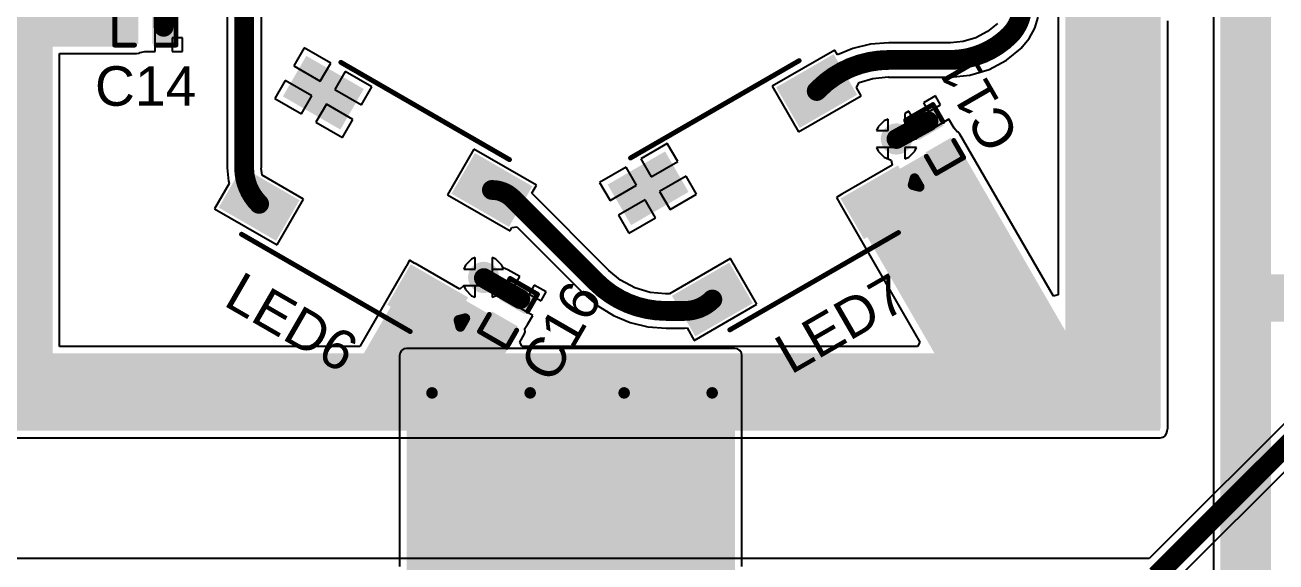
# Model space of a CAD drawing. Header units: millimetres. Extents: x -4.4 to 85, y -11.8 to 69.9.
# Drawn here: x 26.04 to 58.17, y 6.93 to 20.74 of the extents above; entities that cross this region are included whole.
import ezdxf

# ---------------------------------------------------------------- set-up
doc = ezdxf.new("R2010")
doc.units = ezdxf.units.MM
for name, color, linetype in [('BottomLayer', 5, 'Continuous'), ('BottomSolder', 6, 'Continuous'), ('TopLayer', 1, 'Continuous'), ('TopOverlay', 2, 'Continuous'), ('TopPaste', 8, 'Continuous'), ('TopSolder', 216, 'Continuous'), ('ViaHoleLayer', 16, 'Continuous')]:
    doc.layers.add(name, color=color, linetype=linetype)
doc.styles.add('Arial', font='', dxfattribs={"height": 0.2})
doc.styles.get('Arial').set_extended_font_data('Arial')

# ---------------------------------------------------------------- blocks, each defined once
blk = doc.blocks.new('WS2812B_XF02_W_30')
at = {"layer": 'TopLayer'}
for points in [[(-3.25, 2.15), (-1.75, 2.15), (-1.75, 1.15), (-3.25, 1.15)], [(3.25, 1.15), (1.75, 1.15), (1.75, 2.15), (3.25, 2.15)], [(-3.25, -1.15), (-1.75, -1.15), (-1.75, -2.15), (-3.25, -2.15)], [(1.75, -1.15), (3.25, -1.15), (3.25, -2.15), (1.75, -2.15)]]:
    blk.add_hatch(color=1, dxfattribs=at).paths.add_polyline_path(points)
at = {"layer": 'TopPaste'}
for points in [[(-3.25, 2.15), (-1.75, 2.15), (-1.75, 1.15), (-3.25, 1.15)], [(3.25, 1.15), (1.75, 1.15), (1.75, 2.15), (3.25, 2.15)], [(-3.25, -1.15), (-1.75, -1.15), (-1.75, -2.15), (-3.25, -2.15)], [(1.75, -1.15), (3.25, -1.15), (3.25, -2.15), (1.75, -2.15)]]:
    blk.add_hatch(color=8, dxfattribs=at).paths.add_polyline_path(points)
at = {"layer": 'TopSolder'}
for points in [[(-3.352, 2.252), (-1.648, 2.252), (-1.648, 1.048), (-3.352, 1.048)], [(3.352, 1.048), (1.648, 1.048), (1.648, 2.252), (3.352, 2.252)], [(-3.352, -1.048), (-1.648, -1.048), (-1.648, -2.252), (-3.352, -2.252)], [(1.648, -1.048), (3.352, -1.048), (3.352, -2.252), (1.648, -2.252)]]:
    blk.add_hatch(color=216, dxfattribs=at).paths.add_polyline_path(points)
at = {"layer": 'TopOverlay'}
for points, const_width in [([(2.5, 2.551), (-2.5, 2.551)], 0.127), ([(-3.429, 1.676), (-3.556, 1.803)], 0.254), ([(-3.556, 1.549), (-3.556, 1.803)], 0.254), ([(-3.429, 1.676), (-3.556, 1.549)], 0.254), ([(2.5, -2.551), (-2.5, -2.551)], 0.127)]:
    blk.add_lwpolyline(points, dxfattribs=dict(at, const_width=const_width))
for points, const_width in [([(-2.532, 2.551, 1), (-2.468, 2.551, 1)], 0.0635), ([(2.468, 2.551, 1), (2.532, 2.551, 1)], 0.0635), ([(-3.62, 1.803, 1), (-3.493, 1.803, 1)], 0.127), ([(-3.62, 1.803, 1), (-3.493, 1.803, 1)], 0.127), ([(-3.62, 1.549, 1), (-3.493, 1.549, 1)], 0.127), ([(-3.62, 1.549, 1), (-3.493, 1.549, 1)], 0.127), ([(-3.493, 1.676, 1), (-3.365, 1.676, 1)], 0.127), ([(-3.493, 1.676, 1), (-3.365, 1.676, 1)], 0.127), ([(-2.532, -2.551, 1), (-2.468, -2.551, 1)], 0.0635), ([(2.468, -2.551, 1), (2.532, -2.551, 1)], 0.0635)]:
    blk.add_lwpolyline(points, format="xyb", close=True, dxfattribs=dict(at, const_width=const_width))
blk = doc.blocks.new('WS2812B_XF02_W_31')
at = {"layer": 'TopLayer'}
for points in [[(-3.25, 2.15), (-1.75, 2.15), (-1.75, 1.15), (-3.25, 1.15)], [(3.25, 1.15), (1.75, 1.15), (1.75, 2.15), (3.25, 2.15)], [(-3.25, -1.15), (-1.75, -1.15), (-1.75, -2.15), (-3.25, -2.15)], [(1.75, -1.15), (3.25, -1.15), (3.25, -2.15), (1.75, -2.15)]]:
    blk.add_hatch(color=1, dxfattribs=at).paths.add_polyline_path(points)
at = {"layer": 'TopPaste'}
for points in [[(-3.25, 2.15), (-1.75, 2.15), (-1.75, 1.15), (-3.25, 1.15)], [(3.25, 1.15), (1.75, 1.15), (1.75, 2.15), (3.25, 2.15)], [(-3.25, -1.15), (-1.75, -1.15), (-1.75, -2.15), (-3.25, -2.15)], [(1.75, -1.15), (3.25, -1.15), (3.25, -2.15), (1.75, -2.15)]]:
    blk.add_hatch(color=8, dxfattribs=at).paths.add_polyline_path(points)
at = {"layer": 'TopSolder'}
for points in [[(-3.352, 2.252), (-1.648, 2.252), (-1.648, 1.048), (-3.352, 1.048)], [(3.352, 1.048), (1.648, 1.048), (1.648, 2.252), (3.352, 2.252)], [(-3.352, -1.048), (-1.648, -1.048), (-1.648, -2.252), (-3.352, -2.252)], [(1.648, -1.048), (3.352, -1.048), (3.352, -2.252), (1.648, -2.252)]]:
    blk.add_hatch(color=216, dxfattribs=at).paths.add_polyline_path(points)
at = {"layer": 'TopOverlay'}
for points, const_width in [([(2.5, 2.551), (-2.5, 2.551)], 0.127), ([(-3.556, 1.803), (-3.556, 1.549)], 0.254), ([(-3.429, 1.676), (-3.556, 1.803)], 0.254), ([(-3.429, 1.676), (-3.556, 1.549)], 0.254), ([(2.5, -2.551), (-2.5, -2.551)], 0.127)]:
    blk.add_lwpolyline(points, dxfattribs=dict(at, const_width=const_width))
for points, const_width in [([(-2.532, 2.551, 1), (-2.468, 2.551, 1)], 0.0635), ([(2.468, 2.551, 1), (2.532, 2.551, 1)], 0.0635), ([(-3.619, 1.803, 1), (-3.493, 1.803, 1)], 0.127), ([(-3.619, 1.803, 1), (-3.493, 1.803, 1)], 0.127), ([(-3.619, 1.549, 1), (-3.493, 1.549, 1)], 0.127), ([(-3.619, 1.549, 1), (-3.493, 1.549, 1)], 0.127), ([(-3.493, 1.676, 1), (-3.366, 1.676, 1)], 0.127), ([(-3.493, 1.676, 1), (-3.366, 1.676, 1)], 0.127), ([(-2.532, -2.551, 1), (-2.468, -2.551, 1)], 0.0635), ([(2.468, -2.551, 1), (2.532, -2.551, 1)], 0.0635)]:
    blk.add_lwpolyline(points, format="xyb", close=True, dxfattribs=dict(at, const_width=const_width))
blk = doc.blocks.new('C___0402_46')
at = {"layer": 'TopLayer'}
for points in [[(-0.699, -0.318), (-0.699, 0.318), (-0.241, 0.318), (-0.241, -0.318)], [(0.241, -0.318), (0.241, 0.318), (0.699, 0.318), (0.699, -0.318)]]:
    blk.add_hatch(color=1, dxfattribs=at).paths.add_polyline_path(points)
at = {"layer": 'TopPaste'}
for points in [[(-0.699, -0.318), (-0.699, 0.318), (-0.241, 0.318), (-0.241, -0.318)], [(0.241, -0.318), (0.241, 0.318), (0.699, 0.318), (0.699, -0.318)]]:
    blk.add_hatch(color=8, dxfattribs=at).paths.add_polyline_path(points)
at = {"layer": 'TopSolder'}
for points in [[(-0.758, -0.377), (-0.758, 0.377), (-0.181, 0.377), (-0.181, -0.377)], [(0.181, -0.377), (0.181, 0.377), (0.758, 0.377), (0.758, -0.377)]]:
    blk.add_hatch(color=216, dxfattribs=at).paths.add_polyline_path(points)
at = {"layer": 'TopOverlay', "const_width": 0.127}
for points in [[(-0.787, -0.406), (-0.787, 0.406)], [(-0.279, 0.406), (-0.787, 0.406)], [(0.787, 0.406), (0.279, 0.406)], [(0.787, -0.406), (0.787, 0.406)], [(-0.279, -0.406), (-0.787, -0.406)], [(0.787, -0.406), (0.279, -0.406)]]:
    blk.add_lwpolyline(points, dxfattribs=at)
at = {"layer": 'TopOverlay', "const_width": 0.0635}
for points in [[(-0.819, 0.406, 1), (-0.756, 0.406, 1)], [(-0.819, 0.406, 1), (-0.756, 0.406, 1)], [(-0.311, 0.406, 1), (-0.248, 0.406, 1)], [(0.248, 0.406, 1), (0.311, 0.406, 1)], [(0.756, 0.406, 1), (0.819, 0.406, 1)], [(0.756, 0.406, 1), (0.819, 0.406, 1)], [(-0.819, -0.406, 1), (-0.756, -0.406, 1)], [(-0.819, -0.406, 1), (-0.756, -0.406, 1)], [(-0.311, -0.406, 1), (-0.248, -0.406, 1)], [(0.248, -0.406, 1), (0.311, -0.406, 1)], [(0.756, -0.406, 1), (0.819, -0.406, 1)], [(0.756, -0.406, 1), (0.819, -0.406, 1)]]:
    blk.add_lwpolyline(points, format="xyb", close=True, dxfattribs=at)
blk = doc.blocks.new('C___0402_48')
at = {"layer": 'TopLayer'}
for points in [[(-0.699, -0.318), (-0.699, 0.318), (-0.241, 0.318), (-0.241, -0.318)], [(0.241, -0.318), (0.241, 0.318), (0.699, 0.318), (0.699, -0.318)]]:
    blk.add_hatch(color=1, dxfattribs=at).paths.add_polyline_path(points)
at = {"layer": 'TopPaste'}
for points in [[(-0.699, -0.318), (-0.699, 0.318), (-0.241, 0.318), (-0.241, -0.318)], [(0.241, -0.318), (0.241, 0.318), (0.699, 0.318), (0.699, -0.318)]]:
    blk.add_hatch(color=8, dxfattribs=at).paths.add_polyline_path(points)
at = {"layer": 'TopSolder'}
for points in [[(-0.758, -0.377), (-0.758, 0.377), (-0.181, 0.377), (-0.181, -0.377)], [(0.181, -0.377), (0.181, 0.377), (0.758, 0.377), (0.758, -0.377)]]:
    blk.add_hatch(color=216, dxfattribs=at).paths.add_polyline_path(points)
at = {"layer": 'TopOverlay', "const_width": 0.127}
for points in [[(-0.787, 0.406), (-0.787, -0.406)], [(-0.279, 0.406), (-0.787, 0.406)], [(0.787, 0.406), (0.279, 0.406)], [(0.787, 0.406), (0.787, -0.406)], [(-0.279, -0.406), (-0.787, -0.406)], [(0.787, -0.406), (0.279, -0.406)]]:
    blk.add_lwpolyline(points, dxfattribs=at)
at = {"layer": 'TopOverlay', "const_width": 0.0635}
for points in [[(-0.819, 0.406, 1), (-0.756, 0.406, 1)], [(-0.819, 0.406, 1), (-0.756, 0.406, 1)], [(-0.311, 0.406, 1), (-0.248, 0.406, 1)], [(0.248, 0.406, 1), (0.311, 0.406, 1)], [(0.756, 0.406, 1), (0.819, 0.406, 1)], [(0.756, 0.406, 1), (0.819, 0.406, 1)], [(-0.819, -0.406, 1), (-0.756, -0.406, 1)], [(-0.819, -0.406, 1), (-0.756, -0.406, 1)], [(-0.311, -0.406, 1), (-0.248, -0.406, 1)], [(0.248, -0.406, 1), (0.311, -0.406, 1)], [(0.756, -0.406, 1), (0.819, -0.406, 1)], [(0.756, -0.406, 1), (0.819, -0.406, 1)]]:
    blk.add_lwpolyline(points, format="xyb", close=True, dxfattribs=at)
blk = doc.blocks.new('C___0402_51')
at = {"layer": 'TopLayer'}
for points in [[(-0.699, -0.318), (-0.699, 0.317), (-0.241, 0.317), (-0.241, -0.318)], [(0.241, -0.318), (0.241, 0.317), (0.699, 0.317), (0.699, -0.318)]]:
    blk.add_hatch(color=1, dxfattribs=at).paths.add_polyline_path(points)
at = {"layer": 'TopPaste'}
for points in [[(-0.699, -0.318), (-0.699, 0.317), (-0.241, 0.317), (-0.241, -0.318)], [(0.241, -0.318), (0.241, 0.317), (0.699, 0.317), (0.699, -0.318)]]:
    blk.add_hatch(color=8, dxfattribs=at).paths.add_polyline_path(points)
at = {"layer": 'TopSolder'}
for points in [[(-0.758, -0.377), (-0.758, 0.377), (-0.181, 0.377), (-0.181, -0.377)], [(0.181, -0.377), (0.181, 0.377), (0.758, 0.377), (0.758, -0.377)]]:
    blk.add_hatch(color=216, dxfattribs=at).paths.add_polyline_path(points)
at = {"layer": 'TopOverlay', "const_width": 0.127}
for points in [[(-0.787, -0.406), (-0.787, 0.406)], [(-0.787, 0.406), (-0.279, 0.406)], [(0.279, 0.406), (0.787, 0.406)], [(0.787, -0.406), (0.787, 0.406)], [(-0.787, -0.406), (-0.279, -0.406)], [(0.279, -0.406), (0.787, -0.406)]]:
    blk.add_lwpolyline(points, dxfattribs=at)
at = {"layer": 'TopOverlay', "const_width": 0.0635}
for points in [[(-0.819, 0.406, 1), (-0.756, 0.406, 1)], [(-0.819, 0.406, 1), (-0.756, 0.406, 1)], [(-0.311, 0.406, 1), (-0.248, 0.406, 1)], [(0.248, 0.406, 1), (0.311, 0.406, 1)], [(0.756, 0.406, 1), (0.819, 0.406, 1)], [(0.756, 0.406, 1), (0.819, 0.406, 1)], [(-0.819, -0.406, 1), (-0.756, -0.406, 1)], [(-0.819, -0.406, 1), (-0.756, -0.406, 1)], [(-0.311, -0.406, 1), (-0.248, -0.406, 1)], [(0.248, -0.406, 1), (0.311, -0.406, 1)], [(0.756, -0.406, 1), (0.819, -0.406, 1)], [(0.756, -0.406, 1), (0.819, -0.406, 1)]]:
    blk.add_lwpolyline(points, format="xyb", close=True, dxfattribs=at)

msp = doc.modelspace()

# ---------------------------------------------------------------- hatches: boundary and pattern name
at = {"layer": 'BottomLayer'}
for points in [[(56.744, 1.537), (58.039, 1.537), (58.039, 26.289), (56.744, 26.289)], [(56.769, 13.106), (62.56, 13.106), (62.56, 14.326), (56.769, 14.326)], [(35.838, 5.137), (44.271, 5.137), (44.271, 12.243), (35.838, 12.243)]]:
    msp.add_hatch(color=5, dxfattribs=at).paths.add_polyline_path(points)
h = msp.add_hatch(color=5, dxfattribs=at)
edge = h.paths.add_edge_path()
edge.add_arc((48.422, 17.805), 0.3, 0, 360)
h = msp.add_hatch(color=5, dxfattribs=at)
edge = h.paths.add_edge_path()
edge.add_arc((37.82, 14.247), 0.3, 0, 360)
h = msp.add_hatch(color=5, dxfattribs=at)
edge = h.paths.add_edge_path()
edge.add_arc((36.492, 11.278), 0.3, 0, 360)
h = msp.add_hatch(color=5, dxfattribs=at)
edge = h.paths.add_edge_path()
edge.add_arc((39.014, 11.278), 0.3, 0, 360)
h = msp.add_hatch(color=5, dxfattribs=at)
edge = h.paths.add_edge_path()
edge.add_arc((41.427, 11.278), 0.3, 0, 360)
h = msp.add_hatch(color=5, dxfattribs=at)
edge = h.paths.add_edge_path()
edge.add_arc((43.688, 11.278), 0.3, 0, 360)
at = {"layer": 'BottomSolder'}
h = msp.add_hatch(color=6, dxfattribs=at)
edge = h.paths.add_edge_path()
edge.add_arc((48.422, 17.805), 0.402, 0, 360)
h = msp.add_hatch(color=6, dxfattribs=at)
edge = h.paths.add_edge_path()
edge.add_arc((37.82, 14.247), 0.402, 0, 360)
h = msp.add_hatch(color=6, dxfattribs=at)
edge = h.paths.add_edge_path()
edge.add_arc((36.492, 11.278), 0.402, 0, 360)
h = msp.add_hatch(color=6, dxfattribs=at)
edge = h.paths.add_edge_path()
edge.add_arc((39.014, 11.278), 0.402, 0, 360)
h = msp.add_hatch(color=6, dxfattribs=at)
edge = h.paths.add_edge_path()
edge.add_arc((41.427, 11.278), 0.402, 0, 360)
h = msp.add_hatch(color=6, dxfattribs=at)
edge = h.paths.add_edge_path()
edge.add_arc((43.688, 11.278), 0.402, 0, 360)
at = {"layer": 'TopLayer'}
for points in [[(24.106, 10.312), (26.746, 10.312), (26.746, 40.513), (24.106, 40.513)], [(52.759, 10.369), (55.21, 10.369), (55.21, 40.513), (52.759, 40.513)], [(24.206, 20.18), (28.901, 20.18), (28.901, 23.25), (24.206, 23.25)], [(53.161, 12.179), (49.894, 17.837), (47.123, 16.238), (50.39, 10.58)], [(37.354, 10.533), (38.705, 12.873), (35.982, 14.445), (34.631, 12.105)], [(55.194, 12.294), (24.155, 12.294), (24.155, 10.306), (55.194, 10.306)]]:
    msp.add_hatch(color=1, dxfattribs=at).paths.add_polyline_path(points)
h = msp.add_hatch(color=1, dxfattribs=at)
edge = h.paths.add_edge_path()
edge.add_arc((48.422, 17.805), 0.3, 0, 360)
h = msp.add_hatch(color=1, dxfattribs=at)
edge = h.paths.add_edge_path()
edge.add_arc((37.82, 14.247), 0.3, 0, 360)
h = msp.add_hatch(color=1, dxfattribs=at)
edge = h.paths.add_edge_path()
edge.add_arc((36.492, 11.278), 0.3, 0, 360)
h = msp.add_hatch(color=1, dxfattribs=at)
edge = h.paths.add_edge_path()
edge.add_arc((39.014, 11.278), 0.3, 0, 360)
h = msp.add_hatch(color=1, dxfattribs=at)
edge = h.paths.add_edge_path()
edge.add_arc((41.427, 11.278), 0.3, 0, 360)
h = msp.add_hatch(color=1, dxfattribs=at)
edge = h.paths.add_edge_path()
edge.add_arc((43.688, 11.278), 0.3, 0, 360)
at = {"layer": 'TopSolder'}
h = msp.add_hatch(color=216, dxfattribs=at)
edge = h.paths.add_edge_path()
edge.add_arc((48.422, 17.805), 0.402, 0, 360)
h = msp.add_hatch(color=216, dxfattribs=at)
edge = h.paths.add_edge_path()
edge.add_arc((37.82, 14.247), 0.402, 0, 360)
h = msp.add_hatch(color=216, dxfattribs=at)
edge = h.paths.add_edge_path()
edge.add_arc((36.492, 11.278), 0.402, 0, 360)
h = msp.add_hatch(color=216, dxfattribs=at)
edge = h.paths.add_edge_path()
edge.add_arc((39.014, 11.278), 0.402, 0, 360)
h = msp.add_hatch(color=216, dxfattribs=at)
edge = h.paths.add_edge_path()
edge.add_arc((41.427, 11.278), 0.402, 0, 360)
h = msp.add_hatch(color=216, dxfattribs=at)
edge = h.paths.add_edge_path()
edge.add_arc((43.688, 11.278), 0.402, 0, 360)
at = {"layer": 'ViaHoleLayer'}
h = msp.add_hatch(color=16, dxfattribs=at)
edge = h.paths.add_edge_path()
edge.add_arc((48.422, 17.805), 0.15, 0, 360)
h = msp.add_hatch(color=16, dxfattribs=at)
edge = h.paths.add_edge_path()
edge.add_arc((37.82, 14.247), 0.15, 0, 360)
h = msp.add_hatch(color=16, dxfattribs=at)
edge = h.paths.add_edge_path()
edge.add_arc((36.492, 11.278), 0.15, 0, 360)
h = msp.add_hatch(color=16, dxfattribs=at)
edge = h.paths.add_edge_path()
edge.add_arc((39.014, 11.278), 0.15, 0, 360)
h = msp.add_hatch(color=16, dxfattribs=at)
edge = h.paths.add_edge_path()
edge.add_arc((41.427, 11.278), 0.15, 0, 360)
h = msp.add_hatch(color=16, dxfattribs=at)
edge = h.paths.add_edge_path()
edge.add_arc((43.688, 11.278), 0.15, 0, 360)

# ---------------------------------------------------------------- linework, layer by layer
at = {"layer": 'BottomLayer'}
for p, q in [((56.562, 24.917), (56.562, 1.537)), ((48.206, 18.316), (48.108, 18.275)), ((48.206, 18.021), (48.206, 18.316)), ((48.736, 18.275), (48.638, 18.316)), ((48.638, 18.316), (48.638, 18.021)), ((47.953, 18.119), (47.912, 18.021)), ((47.912, 18.021), (48.206, 18.021)), ((48.108, 18.275), (47.953, 18.119)), ((48.638, 18.021), (48.933, 18.021)), ((48.892, 18.119), (48.736, 18.275)), ((48.933, 18.021), (48.892, 18.119)), ((48.206, 17.59), (47.912, 17.59)), ((47.912, 17.59), (47.953, 17.492)), ((47.953, 17.492), (48.108, 17.336)), ((48.206, 17.295), (48.206, 17.59)), ((48.933, 17.59), (48.638, 17.59)), ((48.638, 17.59), (48.638, 17.295)), ((48.736, 17.336), (48.892, 17.492)), ((48.892, 17.492), (48.933, 17.59)), ((48.108, 17.336), (48.206, 17.295)), ((48.638, 17.295), (48.736, 17.336)), ((37.35, 14.56), (37.31, 14.462)), ((37.31, 14.462), (37.604, 14.462)), ((37.506, 14.716), (37.35, 14.56)), ((37.604, 14.757), (37.506, 14.716)), ((37.604, 14.462), (37.604, 14.757)), ((38.134, 14.716), (38.036, 14.757)), ((38.036, 14.757), (38.036, 14.462)), ((38.036, 14.462), (38.33, 14.462)), ((38.289, 14.56), (38.134, 14.716)), ((38.33, 14.462), (38.289, 14.56)), ((37.604, 14.031), (37.31, 14.031)), ((37.31, 14.031), (37.35, 13.933)), ((37.35, 13.933), (37.506, 13.777)), ((37.604, 13.736), (37.604, 14.031)), ((38.33, 14.031), (38.036, 14.031)), ((38.036, 14.031), (38.036, 13.736)), ((38.134, 13.777), (38.289, 13.933)), ((38.289, 13.933), (38.33, 14.031)), ((37.506, 13.777), (37.604, 13.736)), ((38.036, 13.736), (38.134, 13.777)), ((35.671, 12.312), (35.657, 12.243)), ((35.657, 12.243), (35.657, 6.817)), ((35.71, 12.371), (35.671, 12.312)), ((35.769, 12.41), (35.71, 12.371)), ((35.838, 12.424), (35.769, 12.41)), ((44.271, 12.424), (35.838, 12.424)), ((44.34, 12.41), (44.271, 12.424)), ((44.399, 12.371), (44.34, 12.41)), ((44.438, 12.312), (44.399, 12.371)), ((44.452, 12.243), (44.438, 12.312)), ((44.452, 6.817), (44.452, 12.243))]:
    msp.add_line(p, q, dxfattribs=at)
at = {"layer": 'TopLayer'}
for p, q in [((52.577, 26.569), (52.577, 13.798)), ((31.227, 21.572), (31.227, 17.063)), ((32.108, 17.063), (32.108, 21.572)), ((51.973, 20.655), (52.06, 20.94)), ((29.383, 20.053), (29.383, 20.625)), ((29.383, 20.625), (29.599, 20.625)), ((29.599, 20.625), (29.599, 20.841)), ((50.763, 20.565), (50.463, 20.405)), ((51.014, 20.772), (50.763, 20.565)), ((51.833, 20.392), (51.973, 20.655)), ((55.391, 10.369), (55.391, 20.845)), ((30.082, 20.409), (29.815, 20.409)), ((29.815, 20.409), (29.815, 20.053)), ((30.082, 20.053), (30.082, 20.409)), ((48.225, 20.278), (47.758, 20.242)), ((49.8, 20.278), (48.225, 20.278)), ((48.225, 20.278), (48.225, 20.278)), ((49.814, 20.275), (49.8, 20.278)), ((50.138, 20.307), (49.814, 20.275)), ((50.463, 20.405), (50.138, 20.307)), ((51.651, 20.171), (51.833, 20.392)), ((26.927, 12.475), (26.927, 19.999)), ((26.927, 19.999), (28.901, 19.999)), ((28.901, 19.999), (28.97, 20.013)), ((28.97, 20.013), (28.999, 20.032)), ((28.999, 20.032), (29.117, 20.053)), ((29.117, 20.053), (29.117, 20.053)), ((29.117, 20.053), (29.383, 20.053)), ((29.815, 20.053), (30.082, 20.053)), ((33.208, 20.15), (32.939, 19.684)), ((33.891, 19.756), (33.208, 20.15)), ((46.837, 20.089), (45.23, 19.161)), ((46.907, 19.968), (46.837, 20.089)), ((47.303, 20.132), (46.907, 19.968)), ((47.758, 20.242), (47.303, 20.132)), ((51.252, 19.833), (51.648, 20.158)), ((51.645, 20.161), (51.651, 20.171)), ((51.648, 20.158), (51.645, 20.161)), ((32.939, 19.684), (33.622, 19.29)), ((33.622, 19.29), (33.891, 19.756)), ((50.8, 19.592), (51.252, 19.833)), ((32.723, 19.31), (32.454, 18.844)), ((33.406, 18.916), (32.723, 19.31)), ((34.265, 19.54), (33.996, 19.074)), ((34.947, 19.146), (34.265, 19.54)), ((47.464, 19.257), (47.814, 19.363)), ((47.814, 19.363), (48.205, 19.401)), ((48.205, 19.401), (48.225, 19.397)), ((48.225, 19.397), (49.8, 19.397)), ((49.8, 19.393), (50.31, 19.443)), ((49.8, 19.397), (49.8, 19.393)), ((50.31, 19.443), (50.8, 19.592)), ((33.996, 19.074), (34.678, 18.68)), ((34.678, 18.68), (34.947, 19.146)), ((45.23, 19.161), (45.908, 17.987)), ((47.392, 19.127), (47.464, 19.257)), ((47.515, 18.915), (47.392, 19.127)), ((32.454, 18.844), (33.137, 18.45)), ((33.137, 18.45), (33.406, 18.916)), ((33.78, 18.7), (33.511, 18.234)), ((34.462, 18.306), (33.78, 18.7)), ((45.908, 17.987), (47.515, 18.915)), ((49.422, 18.916), (49.114, 18.738)), ((49.114, 18.738), (49.247, 18.507)), ((49.247, 18.507), (49.555, 18.685)), ((49.555, 18.685), (49.422, 18.916)), ((66.794, 18.902), (54.917, 7.025)), ((48.206, 18.316), (48.108, 18.275)), ((48.206, 18.021), (48.206, 18.316)), ((48.74, 18.522), (48.638, 18.464)), ((48.638, 18.464), (48.638, 17.805)), ((48.981, 18.104), (48.74, 18.522)), ((55.41, 6.274), (67.545, 18.408)), ((33.511, 18.234), (34.193, 17.84)), ((34.193, 17.84), (34.462, 18.306)), ((47.953, 18.119), (47.912, 18.021)), ((47.912, 18.021), (48.206, 18.021)), ((48.108, 18.275), (47.953, 18.119)), ((49.168, 18.212), (48.981, 18.104)), ((49.276, 18.025), (49.168, 18.212)), ((49.771, 18.311), (49.276, 18.025)), ((49.904, 18.08), (49.771, 18.311)), ((49.984, 17.991), (49.904, 18.08)), ((49.904, 18.08), (49.904, 18.08)), ((42.535, 17.693), (41.853, 17.299)), ((42.804, 17.227), (42.535, 17.693)), ((48.638, 17.805), (48.422, 17.805)), ((48.422, 17.805), (48.422, 17.59)), ((50.004, 17.981), (49.984, 17.991)), ((50.051, 17.928), (50.004, 17.981)), ((52.455, 13.765), (50.051, 17.928)), ((37.566, 17.546), (36.889, 16.372)), ((39.173, 16.618), (37.566, 17.546)), ((48.422, 17.59), (47.912, 17.59)), ((47.912, 17.59), (47.953, 17.492)), ((47.953, 17.492), (48.108, 17.336)), ((31.227, 17.063), (31.227, 17.063)), ((31.227, 17.063), (31.261, 16.722)), ((32.106, 17.053), (32.108, 17.063)), ((32.129, 16.875), (32.106, 17.053)), ((41.479, 17.083), (40.796, 16.689)), ((41.748, 16.617), (41.479, 17.083)), ((41.853, 17.299), (42.122, 16.833)), ((42.122, 16.833), (42.804, 17.227)), ((48.313, 17.134), (47.033, 16.395)), ((48.108, 17.336), (48.283, 17.263)), ((48.283, 17.263), (48.313, 17.134)), ((31.261, 16.722), (31.28, 16.658)), ((33.193, 16.26), (32.129, 16.875)), ((43.02, 16.853), (42.338, 16.459)), ((43.289, 16.387), (43.02, 16.853)), ((31.28, 16.658), (30.909, 16.014)), ((39.052, 16.409), (39.173, 16.618)), ((41.021, 14.44), (39.052, 16.409)), ((40.796, 16.689), (41.065, 16.223)), ((41.065, 16.223), (41.748, 16.617)), ((42.338, 16.459), (42.607, 15.993)), ((47.033, 16.395), (47.019, 16.383)), ((32.515, 15.086), (33.193, 16.26)), ((36.889, 16.372), (38.496, 15.444)), ((41.964, 16.243), (41.281, 15.849)), ((42.233, 15.777), (41.964, 16.243)), ((42.607, 15.993), (43.289, 16.387)), ((47.019, 16.383), (46.88, 16.303)), ((46.88, 16.303), (46.961, 16.164)), ((46.961, 16.164), (46.966, 16.147)), ((46.966, 16.147), (49.023, 12.585)), ((30.909, 16.014), (32.515, 15.086)), ((41.281, 15.849), (41.55, 15.383)), ((41.55, 15.383), (42.233, 15.777)), ((38.496, 15.444), (38.545, 15.529)), ((38.545, 15.529), (38.67, 15.546)), ((38.67, 15.546), (40.399, 13.817)), ((35.825, 14.536), (34.635, 12.475)), ((35.836, 14.549), (35.825, 14.536)), ((35.916, 14.688), (35.836, 14.549)), ((36.055, 14.608), (35.916, 14.688)), ((36.072, 14.602), (36.055, 14.608)), ((37.207, 13.947), (36.072, 14.602)), ((36.072, 14.602), (36.072, 14.602)), ((37.35, 14.56), (37.31, 14.462)), ((37.31, 14.462), (37.604, 14.462)), ((37.506, 14.716), (37.35, 14.56)), ((37.604, 14.757), (37.506, 14.716)), ((37.604, 14.462), (37.604, 14.757)), ((38.134, 14.716), (38.036, 14.757)), ((38.036, 14.757), (38.036, 14.247)), ((38.289, 14.56), (38.134, 14.716)), ((38.318, 14.492), (38.289, 14.56)), ((38.437, 14.445), (38.318, 14.492)), ((44.157, 14.731), (42.589, 13.825)), ((44.835, 13.557), (44.157, 14.731)), ((38.036, 14.247), (37.82, 14.247)), ((37.82, 14.247), (37.82, 14.031)), ((38.745, 14.267), (38.437, 14.445)), ((38.437, 14.445), (38.437, 14.445)), ((38.504, 13.849), (38.745, 14.267)), ((41.032, 14.423), (41.021, 14.44)), ((41.336, 14.174), (41.032, 14.423)), ((41.7, 13.979), (41.336, 14.174)), ((37.302, 14.031), (37.207, 13.947)), ((37.82, 14.031), (37.302, 14.031)), ((38.691, 13.741), (38.504, 13.849)), ((39.119, 14.051), (38.985, 13.82)), ((38.985, 13.82), (39.293, 13.643)), ((39.427, 13.874), (39.119, 14.051)), ((39.293, 13.643), (39.427, 13.874)), ((40.399, 13.817), (40.398, 13.817)), ((42.095, 13.86), (41.7, 13.979)), ((42.486, 13.821), (42.095, 13.86)), ((42.506, 13.825), (42.486, 13.821)), ((42.589, 13.825), (42.506, 13.825)), ((38.583, 13.554), (38.691, 13.741)), ((39.078, 13.269), (38.583, 13.554)), ((40.398, 13.817), (40.754, 13.513)), ((40.754, 13.513), (41.153, 13.269)), ((43.228, 12.629), (44.835, 13.557)), ((52.577, 13.798), (52.455, 13.765)), ((38.944, 13.038), (39.078, 13.269)), ((41.153, 13.269), (41.585, 13.09)), ((38.875, 12.931), (38.944, 13.038)), ((38.88, 12.92), (38.875, 12.931)), ((38.885, 12.849), (38.88, 12.92)), ((41.585, 13.09), (42.04, 12.98)), ((42.04, 12.98), (42.506, 12.944)), ((42.506, 12.944), (42.506, 12.944)), ((42.506, 12.944), (42.98, 12.944)), ((42.98, 12.941), (43.043, 12.949)), ((42.98, 12.944), (42.98, 12.941)), ((43.043, 12.949), (43.228, 12.629)), ((38.749, 12.585), (38.862, 12.782)), ((38.812, 12.475), (38.749, 12.585)), ((38.862, 12.782), (38.885, 12.849)), ((49.023, 12.585), (48.959, 12.475)), ((34.635, 12.475), (26.927, 12.475)), ((48.959, 12.475), (38.812, 12.475)), ((55.362, 10.237), (55.373, 10.294)), ((55.373, 10.294), (55.377, 10.3)), ((55.377, 10.3), (55.391, 10.369)), ((24.155, 10.125), (55.194, 10.125)), ((55.194, 10.125), (55.264, 10.139)), ((55.264, 10.139), (55.322, 10.178)), ((55.322, 10.178), (55.362, 10.237)), ((54.917, 7.025), (22.703, 7.025))]:
    msp.add_line(p, q, dxfattribs=at)
at = {"layer": 'TopLayer', "const_width": 0.508}
for points in [[(31.667, 17.063), (31.667, 22.5)], [(29.599, 20.688), (29.599, 21.311)], [(48.225, 19.837), (49.8, 19.837)], [(46.373, 19.038), (46.429, 19.093)], [(55.099, 6.585), (67.234, 18.72)], [(48.422, 17.805), (49.244, 18.256)], [(38.564, 16.274), (40.71, 14.129)], [(37.824, 14.23), (38.485, 13.848)], [(38.485, 13.848), (38.76, 13.69)], [(42.506, 13.385), (42.98, 13.385)]]:
    msp.add_lwpolyline(points, dxfattribs=at)
for points in [[(51.65, 21.237, -0.198912), (51.333, 20.472)], [(51.333, 20.472, -0.198912), (49.8, 19.837)], [(46.429, 19.093, -0.198912), (48.225, 19.837)], [(32.051, 16.137, -0.198912), (31.667, 17.063)], [(38.031, 16.495, -0.198912), (38.564, 16.274)], [(42.506, 13.385, -0.198912), (40.71, 14.129)], [(43.693, 13.68, -0.198912), (42.98, 13.385)]]:
    msp.add_lwpolyline(points, format="xyb", dxfattribs=at)
at = {"layer": 'TopLayer', "const_width": 0.254}
for points in [[(29.472, 20.688, 1), (29.726, 20.688, 1)], [(51.206, 20.472, 1), (51.46, 20.472, 1)], [(51.206, 20.472, 1), (51.46, 20.472, 1)], [(48.098, 19.837, 1), (48.352, 19.837, 1)], [(48.098, 19.837, 1), (48.352, 19.837, 1)], [(49.673, 19.837, 1), (49.927, 19.837, 1)], [(49.673, 19.837, 1), (49.927, 19.837, 1)], [(46.246, 19.038, 1), (46.5, 19.038, 1)], [(46.302, 19.093, 1), (46.556, 19.093, 1)], [(46.302, 19.093, 1), (46.556, 19.093, 1)], [(49.117, 18.256, 1), (49.371, 18.256, 1)], [(48.295, 17.805, 1), (48.549, 17.805, 1)], [(31.54, 17.063, 1), (31.794, 17.063, 1)], [(31.54, 17.063, 1), (31.794, 17.063, 1)], [(37.904, 16.495, 1), (38.158, 16.495, 1)], [(31.924, 16.137, 1), (32.178, 16.137, 1)], [(38.437, 16.274, 1), (38.691, 16.274, 1)], [(38.437, 16.274, 1), (38.691, 16.274, 1)], [(37.697, 14.23, 1), (37.951, 14.23, 1)], [(40.583, 14.129, 1), (40.837, 14.129, 1)], [(40.583, 14.129, 1), (40.837, 14.129, 1)], [(38.358, 13.848, 1), (38.612, 13.848, 1)], [(38.358, 13.848, 1), (38.612, 13.848, 1)], [(38.633, 13.69, 1), (38.887, 13.69, 1)], [(43.566, 13.68, 1), (43.82, 13.68, 1)], [(42.379, 13.385, 1), (42.633, 13.385, 1)], [(42.379, 13.385, 1), (42.633, 13.385, 1)], [(42.853, 13.385, 1), (43.107, 13.385, 1)], [(42.853, 13.385, 1), (43.107, 13.385, 1)]]:
    msp.add_lwpolyline(points, format="xyb", close=True, dxfattribs=at)

# ---------------------------------------------------------------- block references
for name, p, rotation in [('C___0402_48', (29.129, 20.625), 180), ('WS2812B_XF02_W_31', (35.041, 16.316), 150), ('WS2812B_XF02_W_30', (45.033, 16.359), 210), ('C___0402_51', (49.403, 17.805), 300.0000000000001), ('C___0402_46', (38.456, 13.335), 240)]:
    msp.add_blockref(name, p, dxfattribs=dict(rotation=rotation))

# ---------------------------------------------------------------- texts
at = {"layer": 'TopOverlay', "style": 'Arial'}
for s, rotation, p in [('C11', 120, (51.611, 17.876)), ('LED6', 330, (31.103, 13.547)), ('LED7', 30, (45.708, 11.736)), ('C16', 60, (39.589, 11.481))]:
    msp.add_text(s, height=1.016, rotation=rotation, dxfattribs=at).set_placement(p)
msp.add_text('C14', height=1.016, dxfattribs=at).set_placement((27.835, 18.659))

doc.saveas('drawing.dxf')
